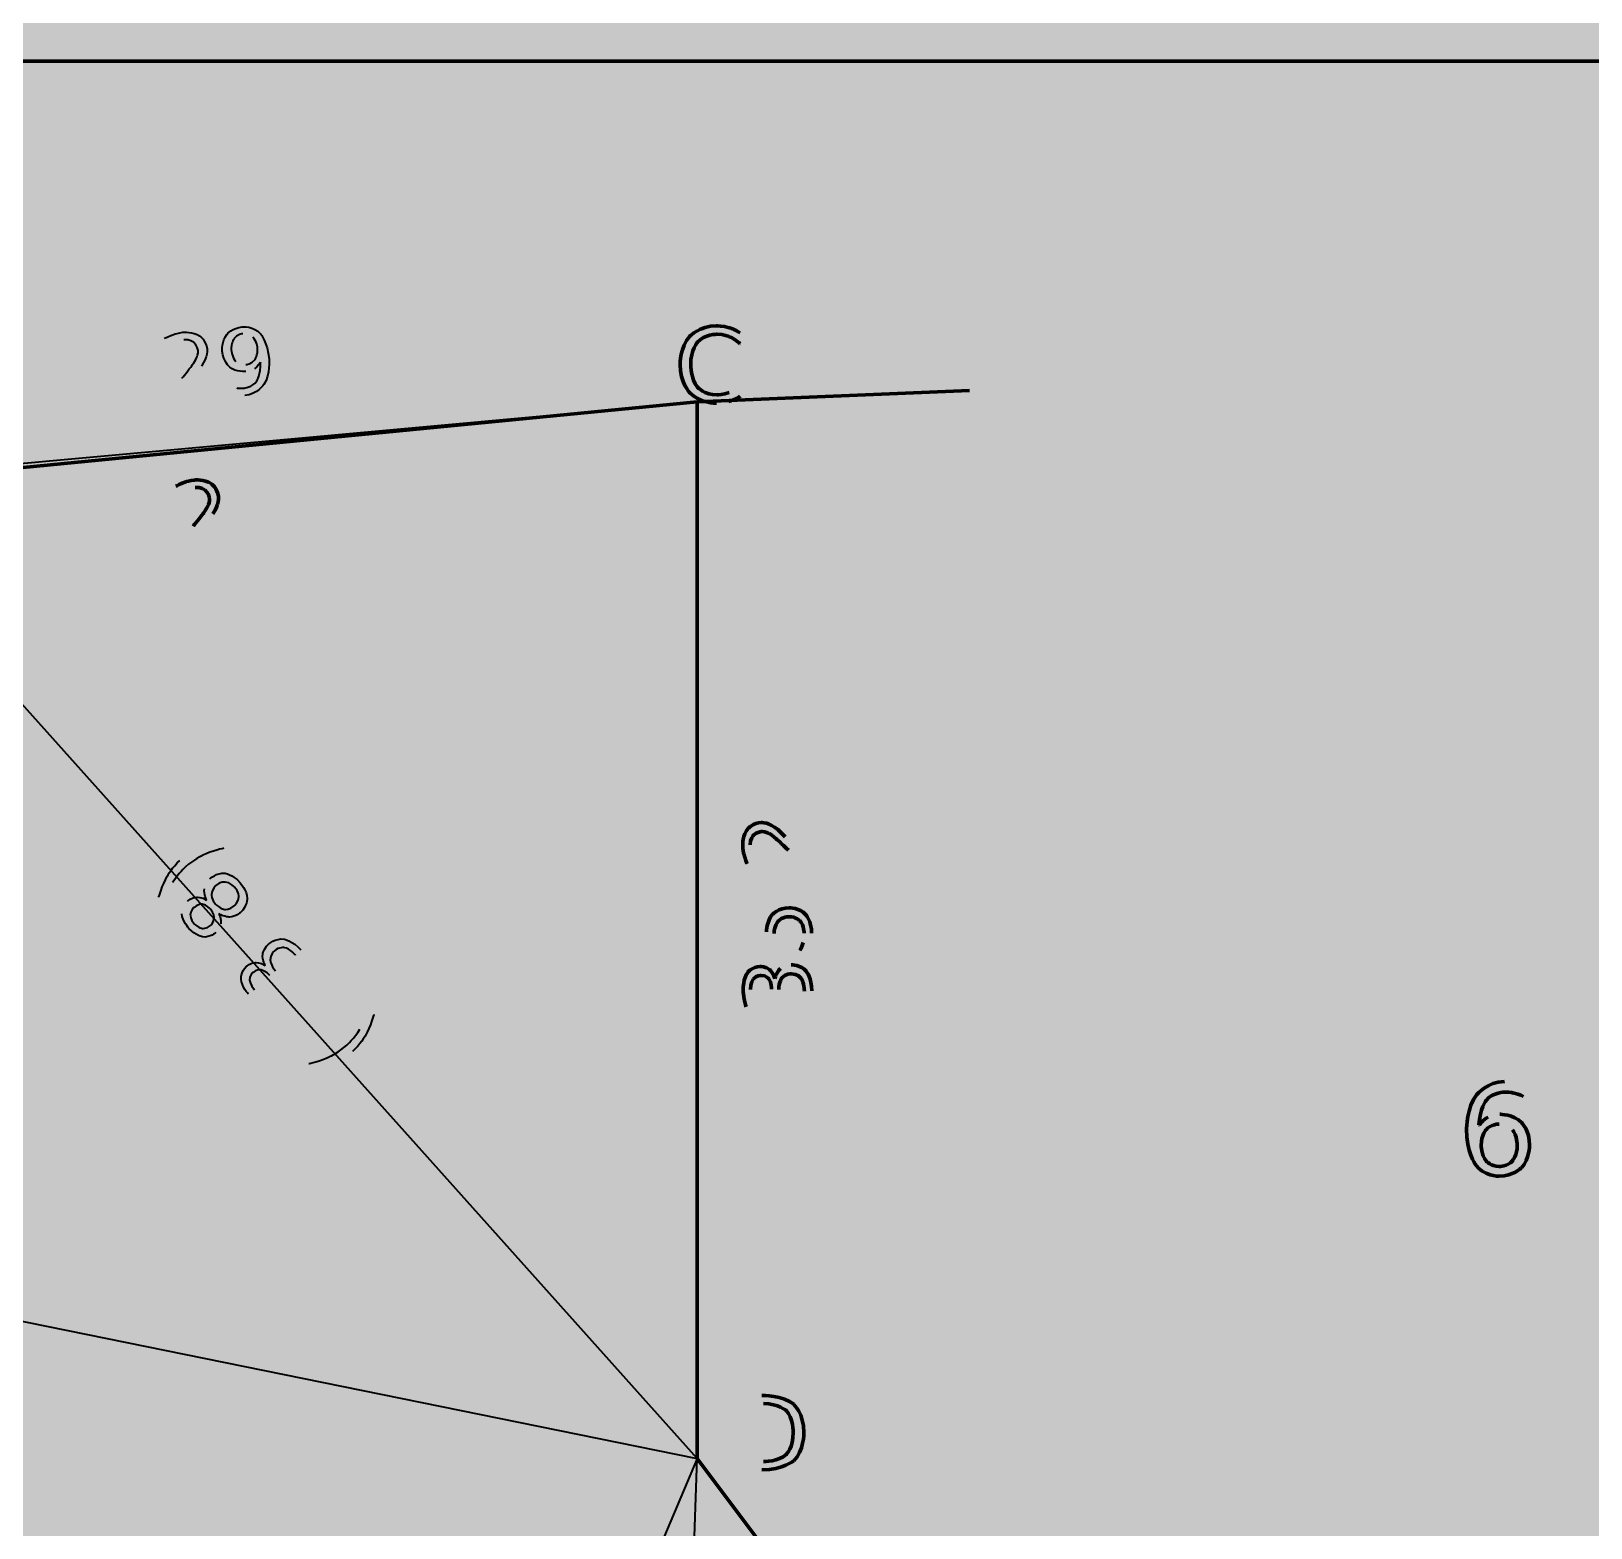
# Model space of a CAD drawing. Header units: inches. Extents: x 0 to 9.1, y 0 to 13.1.
# Drawn here: x 5.084 to 7.197, y 9.046 to 11.073 of the extents above; entities that cross this region are included whole.
import ezdxf

# ---------------------------------------------------------------- set-up
doc = ezdxf.new("R2010")
doc.units = ezdxf.units.IN
doc.header["$MEASUREMENT"] = 0
doc.layers.add('PDF_Geometry', color=7, linetype='Continuous')
doc.layers.add('PDF_Solid Fills', color=7, linetype='Continuous')

msp = doc.modelspace()

# ---------------------------------------------------------------- hatches: boundary and pattern name
at = {"layer": 'PDF_Solid Fills', "true_color": 0xffffff, "transparency": 33554559}
msp.add_hatch(color=7, dxfattribs=at).paths.add_polyline_path([(9.0917, 0.1596), (9.0917, 13.0851), (-0.0485, 13.0851), (-0.0485, 0.1596)])
at = {"layer": 'PDF_Solid Fills', "transparency": 33554559}
h = msp.add_hatch(color=5, dxfattribs=at)
h.paths.add_polyline_path([(5.285, 10.5837), (5.3275, 10.5877), (5.3284, 10.5774), (5.2716, 10.572), (5.2707, 10.5823)], flags=0)
h.paths.add_polyline_path([(5.2876, 10.6031, 0.007514), (5.2707, 10.5823)], flags=0)
h.paths.add_polyline_path([(5.2902, 10.6554, 0.072122), (5.2784, 10.6523)], flags=0)
h.paths.add_polyline_path([(5.2784, 10.6523, 0.045267), (5.2653, 10.6449)], flags=0)
h.paths.add_polyline_path([(5.2653, 10.6449), (5.2642, 10.6571)], flags=0)
h.paths.add_polyline_path([(5.3142, 10.6197, 0.002377), (5.3055, 10.6089)], flags=0)
h.paths.add_polyline_path([(5.285, 10.5837, 0.003054), (5.3055, 10.6089)], flags=0)
h.paths.add_polyline_path([(5.3538, 10.5817), (5.3527, 10.5926)], flags=0)
h.paths.add_polyline_path([(5.3527, 10.5926, 0.039237), (5.3622, 10.5901)], flags=0)
h.paths.add_polyline_path([(5.3745, 10.6123, 0.105931), (5.3861, 10.6161)], flags=0)
h.paths.add_polyline_path([(5.3636, 10.5798, 0.043099), (5.373, 10.5798)], flags=0)
h.paths.add_polyline_path([(5.3538, 10.5817, 0.049096), (5.3636, 10.5798)], flags=0)
h.paths.add_polyline_path([(5.3839, 10.6589, 0.207608), (5.3705, 10.6634)], flags=0)
h.paths.add_polyline_path([(5.361, 10.6261, 0.207674), (5.3744, 10.6217)], flags=0)
h.paths.add_polyline_path([(5.4302, 10.6023), (5.4429, 10.6034), (5.4444, 10.5881), (5.4316, 10.5869)], flags=0)
h.paths.add_polyline_path([(5.4966, 10.6723), (5.4704, 10.6218), (5.501, 10.6248)], flags=0)
h.paths.add_polyline_path([(5.4923, 10.6826), (5.5076, 10.684), (5.513, 10.6258), (5.5257, 10.6271), (5.5266, 10.6169), (5.514, 10.6158), (5.5158, 10.5948), (5.504, 10.5937), (5.502, 10.6148), (5.4615, 10.6109), (5.4604, 10.6226)], flags=0)
h = msp.add_hatch(color=1, dxfattribs=at)
h.paths.add_polyline_path([(6.0442, 10.6645), (6.0442, 10.6502)], flags=0)
h.paths.add_polyline_path([(6.0294, 10.5837, 0.076832), (6.0442, 10.5934)], flags=0)
h.paths.add_polyline_path([(6.0442, 10.5934), (6.0442, 10.5789)], flags=0)
h.paths.add_polyline_path([(6.0119, 10.5694, 0.063904), (6.029, 10.5717)], flags=0)
h = msp.add_hatch(color=5, dxfattribs=at)
h.paths.add_polyline_path([(5.3004, 10.3836), (5.3428, 10.3876), (5.3438, 10.3773), (5.287, 10.3719), (5.2861, 10.3823)], flags=0)
h.paths.add_polyline_path([(5.303, 10.403, 0.007514), (5.2861, 10.3823)], flags=0)
h.paths.add_polyline_path([(5.3056, 10.4553, 0.072122), (5.2938, 10.4523)], flags=0)
h.paths.add_polyline_path([(5.2938, 10.4523, 0.045267), (5.2807, 10.4449)], flags=0)
h.paths.add_polyline_path([(5.2807, 10.4449), (5.2796, 10.457)], flags=0)
h.paths.add_polyline_path([(5.3296, 10.4196, 0.002377), (5.3208, 10.4089)], flags=0)
h.paths.add_polyline_path([(5.3004, 10.3836, 0.003054), (5.3208, 10.4089)], flags=0)
h.paths.add_polyline_path([(5.3576, 10.4686), (5.4152, 10.474), (5.4156, 10.4689), (5.3912, 10.3816), (5.3784, 10.3806), (5.4015, 10.4626), (5.3585, 10.4586)], flags=0)
h.paths.add_polyline_path([(5.4456, 10.4023), (5.4583, 10.4033), (5.4598, 10.3881), (5.447, 10.3869)], flags=0)
h.paths.add_polyline_path([(5.512, 10.4723), (5.4858, 10.4218), (5.5164, 10.4247)], flags=0)
h.paths.add_polyline_path([(5.5076, 10.4826), (5.523, 10.484), (5.5284, 10.4258), (5.541, 10.427), (5.542, 10.4169), (5.5293, 10.4158), (5.5312, 10.3947), (5.5193, 10.3936), (5.5173, 10.4147), (5.4769, 10.4109), (5.4758, 10.4226)], flags=0)
h = msp.add_hatch(color=5, dxfattribs=at)
h.paths.add_polyline_path([(6.1131, 9.8088, 0.165201), (6.0987, 9.8037)], flags=0)
h.paths.add_polyline_path([(6.1401, 9.762, 0.039249), (6.1412, 9.7737)], flags=0)
h.paths.add_polyline_path([(6.137, 9.7497, 0.036805), (6.1401, 9.762)], flags=0)
h.paths.add_polyline_path([(6.137, 9.7497), (6.1251, 9.7497)], flags=0)
h.paths.add_polyline_path([(6.1251, 9.7497, 0.060063), (6.1296, 9.7608)], flags=0)
h.paths.add_polyline_path([(6.1296, 9.7608, 0.055409), (6.1311, 9.7732)], flags=0)
h.paths.add_polyline_path([(6.0965, 9.7755), (6.0965, 9.7652), (6.0867, 9.7651), (6.0867, 9.776)], flags=0)
h.paths.add_polyline_path([(6.0582, 9.7754, 0.04267), (6.0593, 9.7648)], flags=0)
h.paths.add_polyline_path([(6.0593, 9.7648, 0.024445), (6.0628, 9.7521)], flags=0)
h.paths.add_polyline_path([(6.0628, 9.7521), (6.0521, 9.752)], flags=0)
h.paths.add_polyline_path([(6.0496, 9.8315), (6.0494, 9.8794), (6.0596, 9.8794), (6.0598, 9.8429), (6.0818, 9.8429)], flags=0)
h.paths.add_polyline_path([(6.0804, 9.8483, 0.038136), (6.0818, 9.8429)], flags=0)
h.paths.add_polyline_path([(6.0799, 9.8535, 0.038104), (6.0804, 9.8483)], flags=0)
h.paths.add_polyline_path([(6.1401, 9.8403, 0.035063), (6.141, 9.8518)], flags=0)
h.paths.add_polyline_path([(6.1372, 9.8282, 0.033416), (6.1401, 9.8403)], flags=0)
h.paths.add_polyline_path([(6.1372, 9.8282), (6.1248, 9.8282)], flags=0)
h.paths.add_polyline_path([(6.1295, 9.8392, 0.051511), (6.1308, 9.8515)], flags=0)
h.paths.add_polyline_path([(6.0902, 9.8514, 0.047548), (6.0913, 9.8417)], flags=0)
h.paths.add_polyline_path([(6.0913, 9.8417, 0.046926), (6.0947, 9.8317)], flags=0)
h.paths.add_polyline_path([(6.0947, 9.8317), (6.0496, 9.8315)], flags=0)
h.paths.add_polyline_path([(6.1238, 9.9102), (6.1236, 9.9228), (6.139, 9.9229), (6.1392, 9.9102)], flags=0)
h.paths.add_polyline_path([(6.1285, 9.9596), (6.1285, 10.0022), (6.1388, 10.0022), (6.139, 9.9452), (6.1287, 9.9451)], flags=0)
h.paths.add_polyline_path([(6.1095, 9.9639, 0.003575), (6.1287, 9.9451)], flags=0)
h.paths.add_polyline_path([(6.0576, 9.9711, 0.072441), (6.0598, 9.9589)], flags=0)
h.paths.add_polyline_path([(6.0598, 9.9589, 0.048258), (6.0659, 9.9454)], flags=0)
h.paths.add_polyline_path([(6.0659, 9.9454), (6.0536, 9.9454)], flags=0)
h.paths.add_polyline_path([(6.1285, 9.9596, 0.001907), (6.1053, 9.9822)], flags=0)
h = msp.add_hatch(color=5, dxfattribs=at)
h.paths.add_polyline_path([(5.5289, 9.7215, 0.05609), (5.5413, 9.7489)], flags=0)
h.paths.add_polyline_path([(5.5413, 9.7489), (5.5478, 9.7417)], flags=0)
h.paths.add_polyline_path([(5.4961, 9.6766, 0.067325), (5.519, 9.6914)], flags=0)
h.paths.add_polyline_path([(5.4664, 9.668, 0.057198), (5.4961, 9.6766)], flags=0)
h.paths.add_polyline_path([(5.4664, 9.668), (5.4599, 9.675)], flags=0)
h.paths.add_polyline_path([(5.4327, 9.7266), (5.4889, 9.736), (5.4683, 9.7588)], flags=0)
h.paths.add_polyline_path([(5.4272, 9.7171), (5.4169, 9.7284), (5.4601, 9.7677), (5.4516, 9.7771), (5.459, 9.7838), (5.4676, 9.7744), (5.4833, 9.7886), (5.4913, 9.7797), (5.4756, 9.7655), (5.5029, 9.7354), (5.4943, 9.7275)], flags=0)
h.paths.add_polyline_path([(5.4559, 9.8197, 0.04762), (5.449, 9.8291)], flags=0)
h.paths.add_polyline_path([(5.4619, 9.8085, 0.031974), (5.4559, 9.8197)], flags=0)
h.paths.add_polyline_path([(5.4619, 9.8085), (5.4532, 9.8005)], flags=0)
h.paths.add_polyline_path([(5.4532, 9.8005, 0.060499), (5.449, 9.8117)], flags=0)
h.paths.add_polyline_path([(5.449, 9.8117, 0.054804), (5.4418, 9.822)], flags=0)
h.paths.add_polyline_path([(5.4146, 9.8006), (5.4215, 9.7929), (5.4141, 9.7863), (5.4069, 9.7943)], flags=0)
h.paths.add_polyline_path([(5.3861, 9.7749, 0.038999), (5.3941, 9.7677)], flags=0)
h.paths.add_polyline_path([(5.3941, 9.7677, 0.025561), (5.4052, 9.7606)], flags=0)
h.paths.add_polyline_path([(5.4052, 9.7606), (5.3972, 9.7534)], flags=0)
h.paths.add_polyline_path([(5.3862, 9.7611, 0.017287), (5.3972, 9.7534)], flags=0)
h.paths.add_polyline_path([(5.3779, 9.7691, 0.032221), (5.3862, 9.7611)], flags=0)
h.paths.add_polyline_path([(5.3973, 9.8608), (5.3887, 9.8702), (5.4002, 9.8806), (5.4087, 9.8711)], flags=0)
h.paths.add_polyline_path([(5.3338, 9.8525, 0.154191), (5.3405, 9.8645)], flags=0)
h.paths.add_polyline_path([(5.2955, 9.8949, 0.211037), (5.2878, 9.8779)], flags=0)
h.paths.add_polyline_path([(5.3256, 9.9252, 0.157107), (5.3182, 9.9119)], flags=0)
h.paths.add_polyline_path([(5.2628, 9.8929), (5.2564, 9.9002)], flags=0)
h.paths.add_polyline_path([(5.3081, 9.9651, 0.070255), (5.285, 9.9502)], flags=0)
h.paths.add_polyline_path([(5.3379, 9.9739, 0.059777), (5.3081, 9.9651)], flags=0)
h.paths.add_polyline_path([(5.3379, 9.9739), (5.3444, 9.9666)], flags=0)
h.paths.add_polyline_path([(5.2751, 9.9202, 0.049211), (5.2628, 9.8929)], flags=0)
h = msp.add_hatch(color=256, dxfattribs=at)
h.paths.add_polyline_path([(6.8653, 9.6338), (6.8231, 9.5679), (6.8653, 9.5679)], flags=0)
h.paths.add_polyline_path([(6.861, 9.6483), (6.8818, 9.6483), (6.8818, 9.5679), (6.8994, 9.5679), (6.8994, 9.5539), (6.8818, 9.5539), (6.8818, 9.5249), (6.8653, 9.5249), (6.8653, 9.5539), (6.8094, 9.5539), (6.8094, 9.5701)], flags=0)
h.paths.add_polyline_path([(6.9299, 9.5389), (6.9573, 9.5389), (6.9573, 9.633), (6.9275, 9.627), (6.9275, 9.6423), (6.957, 9.6483), (6.9739, 9.6483), (6.9739, 9.5389), (7.001, 9.5389), (7.001, 9.5249), (6.9299, 9.5249)], flags=0)
h.paths.add_polyline_path([(7.0904, 9.5855, 0.202961), (7.0724, 9.5932)], flags=0)
h.paths.add_polyline_path([(7.1056, 9.6455), (7.1056, 9.6304)], flags=0)
h.paths.add_polyline_path([(7.0736, 9.6064, 0.110099), (7.0575, 9.6026)], flags=0)
h.paths.add_polyline_path([(7.0923, 9.6493, 0.042268), (7.0796, 9.6506)], flags=0)
h.paths.add_polyline_path([(7.1056, 9.6455, 0.028922), (7.0923, 9.6493)], flags=0)
h = msp.add_hatch(color=1, dxfattribs=at)
h.paths.add_polyline_path([(6.0591, 9.2145), (6.0591, 9.136), (6.0756, 9.136)], flags=0)
h.paths.add_polyline_path([(6.0756, 9.2145), (6.0591, 9.2145)], flags=0)
h.paths.add_polyline_path([(6.0456, 9.2257), (6.0734, 9.2257)], flags=0)
h.paths.add_polyline_path([(6.0734, 9.1248), (6.0456, 9.1248), (6.0456, 9.2257)], flags=0)

# ---------------------------------------------------------------- linework, layer by layer
at = {"layer": 'PDF_Geometry', "lineweight": 70}
msp.add_lwpolyline([(8.7247, 11.0328), (0.4309, 11.0328)], dxfattribs=at)
at = {"layer": 'PDF_Geometry', "lineweight": 106}
msp.add_lwpolyline([(5.9857, 10.5712), (6.355, 10.5866)], dxfattribs=at)
at = {"layer": 'PDF_Geometry', "lineweight": 35}
for points in [[(3.1852, 9.7095), (4.8009, 10.4635), (5.9857, 10.5712), (5.9857, 9.1402), (6.9398, 7.8476), (5.8011, 3.7392), (5.678, 2.7544), (3.1237, 2.3697)], [(5.9857, 9.1402), (3.1237, 2.3697), (5.8011, 3.7392)]]:
    msp.add_lwpolyline(points, close=True, dxfattribs=at)
at = {"layer": 'PDF_Geometry', "lineweight": 106}
msp.add_lwpolyline([(3.1852, 9.7095), (4.8009, 10.4635), (4.8778, 10.4635), (5.9857, 10.5712), (5.9857, 9.1402), (6.4474, 8.5247), (6.9398, 7.8476), (6.3243, 5.6164), (5.8011, 3.7392), (5.678, 2.7544), (3.1237, 2.3697), (3.1391, 5.4472), (3.1544, 5.9703), (3.1698, 8.4477)], close=True, dxfattribs=at)
at = {"layer": 'PDF_Geometry', "lineweight": 35}
msp.add_lwpolyline([(3.1852, 9.7095), (5.9857, 9.1402), (4.8009, 10.4635)], dxfattribs=at)
for points in [[(5.3487, 10.6626), (5.3487, 10.6626), (5.3561, 10.6717), (5.3696, 10.6729)], [(5.3696, 10.6729), (5.3696, 10.6729), (5.3852, 10.6743), (5.3944, 10.6632)], [(5.2642, 10.6571), (5.2642, 10.6571), (5.2713, 10.6609), (5.2776, 10.6629)], [(5.2776, 10.6629), (5.2776, 10.6629), (5.2838, 10.6649), (5.289, 10.6654)], [(5.289, 10.6654), (5.289, 10.6654), (5.303, 10.6668), (5.3118, 10.6606)], [(5.3036, 10.652), (5.3036, 10.652), (5.2981, 10.6562), (5.2902, 10.6554)], [(5.3096, 10.6408), (5.3096, 10.6408), (5.309, 10.648), (5.3036, 10.652)], [(5.3118, 10.6606), (5.3118, 10.6606), (5.3207, 10.6543), (5.3218, 10.6429)], [(5.3425, 10.6397), (5.3425, 10.6397), (5.3413, 10.6537), (5.3487, 10.6626)], [(5.3581, 10.6565), (5.3581, 10.6565), (5.3539, 10.6505), (5.3547, 10.6409)], [(5.3705, 10.6634), (5.3705, 10.6634), (5.3624, 10.6626), (5.3581, 10.6565)], [(5.3902, 10.6441), (5.3902, 10.6441), (5.3893, 10.6537), (5.3839, 10.6589)], [(5.3944, 10.6632), (5.3944, 10.6632), (5.4036, 10.6522), (5.4058, 10.6294)], [(5.301, 10.62), (5.301, 10.62), (5.3064, 10.6269), (5.3082, 10.6317)], [(5.3082, 10.6317), (5.3082, 10.6317), (5.3101, 10.6365), (5.3096, 10.6408)], [(5.3207, 10.6321), (5.3207, 10.6321), (5.319, 10.6269), (5.3142, 10.6197)], [(5.3218, 10.6429), (5.3218, 10.6429), (5.3222, 10.6374), (5.3207, 10.6321)], [(5.3525, 10.6183), (5.3525, 10.6183), (5.3439, 10.6255), (5.3425, 10.6397)], [(5.3547, 10.6409), (5.3547, 10.6409), (5.3556, 10.6312), (5.361, 10.6261)], [(5.3869, 10.6285), (5.3869, 10.6285), (5.391, 10.6346), (5.3902, 10.6441)], [(5.4058, 10.6294), (5.4058, 10.6294), (5.4078, 10.6083), (5.3989, 10.5949)], [(5.2876, 10.6031), (5.2876, 10.6031), (5.2984, 10.6163), (5.301, 10.62)], [(5.3745, 10.6123), (5.3745, 10.6123), (5.3612, 10.6111), (5.3525, 10.6183)], [(5.3744, 10.6217), (5.3744, 10.6217), (5.3825, 10.6225), (5.3869, 10.6285)], [(5.3942, 10.6248), (5.3942, 10.6248), (5.391, 10.6194), (5.3861, 10.6161)], [(5.3892, 10.5997), (5.3892, 10.5997), (5.3947, 10.6083), (5.3942, 10.6248)], [(5.3622, 10.5901), (5.3622, 10.5901), (5.367, 10.5894), (5.3716, 10.5898)], [(5.3716, 10.5898), (5.3716, 10.5898), (5.3835, 10.5909), (5.3892, 10.5997)], [(5.3989, 10.5949), (5.3989, 10.5949), (5.3899, 10.5814), (5.373, 10.5798)], [(5.3159, 9.9571), (5.3159, 9.9571), (5.3031, 9.9508), (5.2928, 9.9416)], [(5.3444, 9.9666), (5.3444, 9.9666), (5.3287, 9.9633), (5.3159, 9.9571)], [(5.2679, 9.9288), (5.2679, 9.9288), (5.275, 9.9412), (5.285, 9.9502)], [(5.2928, 9.9416), (5.2928, 9.9416), (5.2825, 9.9322), (5.2751, 9.9202)], [(5.3256, 9.9252), (5.3256, 9.9252), (5.3353, 9.934), (5.3458, 9.9328)], [(5.3458, 9.9328), (5.3458, 9.9328), (5.3562, 9.9316), (5.3662, 9.9205)], [(5.2564, 9.9002), (5.2564, 9.9002), (5.2608, 9.9163), (5.2679, 9.9288)], [(5.3213, 9.8963), (5.3213, 9.8963), (5.3172, 9.9043), (5.3182, 9.9119)], [(5.3339, 9.9162), (5.3339, 9.9162), (5.3279, 9.9106), (5.3278, 9.904)], [(5.3465, 9.9209), (5.3465, 9.9209), (5.3398, 9.9216), (5.3339, 9.9162)], [(5.3592, 9.914), (5.3592, 9.914), (5.3533, 9.9205), (5.3465, 9.9209)], [(5.3649, 9.9009), (5.3649, 9.9009), (5.365, 9.9077), (5.3592, 9.914)], [(5.3662, 9.9205), (5.3662, 9.9205), (5.3762, 9.9094), (5.3764, 9.8989)], [(5.2955, 9.8949), (5.2955, 9.8949), (5.3011, 9.9002), (5.3079, 9.9005)], [(5.3153, 9.8908), (5.3153, 9.8908), (5.3093, 9.8914), (5.3042, 9.8866)], [(5.3079, 9.9005), (5.3079, 9.9005), (5.3147, 9.9008), (5.3213, 9.8963)], [(5.3264, 9.8843), (5.3264, 9.8843), (5.3212, 9.89), (5.3153, 9.8908)], [(5.3278, 9.904), (5.3278, 9.904), (5.3276, 9.8972), (5.3335, 9.8908)], [(5.3335, 9.8908), (5.3335, 9.8908), (5.3393, 9.8845), (5.3459, 9.8839)], [(5.3587, 9.8888), (5.3587, 9.8888), (5.3649, 9.8942), (5.3649, 9.9009)], [(5.3764, 9.8989), (5.3764, 9.8989), (5.3765, 9.8883), (5.367, 9.8795)], [(5.2973, 9.8582), (5.2973, 9.8582), (5.2882, 9.868), (5.2878, 9.8779)], [(5.3042, 9.8866), (5.3042, 9.8866), (5.299, 9.882), (5.2991, 9.8762)], [(5.2991, 9.8762), (5.2991, 9.8762), (5.2993, 9.8703), (5.3044, 9.8645)], [(5.3316, 9.8726), (5.3316, 9.8726), (5.3316, 9.8785), (5.3264, 9.8843)], [(5.3264, 9.862), (5.3264, 9.862), (5.3316, 9.8668), (5.3316, 9.8726)], [(5.3378, 9.8782), (5.3378, 9.8782), (5.3415, 9.8712), (5.3405, 9.8645)], [(5.3528, 9.8735), (5.3528, 9.8735), (5.3452, 9.8732), (5.3378, 9.8782)], [(5.3459, 9.8839), (5.3459, 9.8839), (5.3527, 9.8832), (5.3587, 9.8888)], [(5.367, 9.8795), (5.367, 9.8795), (5.3605, 9.8739), (5.3528, 9.8735)], [(5.3161, 9.8466), (5.3161, 9.8466), (5.3064, 9.8482), (5.2973, 9.8582)], [(5.3044, 9.8645), (5.3044, 9.8645), (5.3098, 9.8586), (5.3155, 9.858)], [(5.3155, 9.858), (5.3155, 9.858), (5.3213, 9.8574), (5.3264, 9.862)], [(5.3338, 9.8525), (5.3338, 9.8525), (5.3258, 9.8452), (5.3161, 9.8466)], [(5.3973, 9.8231), (5.3973, 9.8231), (5.3982, 9.8306), (5.4047, 9.8365)], [(5.4047, 9.8365), (5.4047, 9.8365), (5.4147, 9.8455), (5.4262, 9.8435)], [(5.4129, 9.8275), (5.4129, 9.8275), (5.4069, 9.8221), (5.4075, 9.8151)], [(5.4266, 9.832), (5.4266, 9.832), (5.4192, 9.8334), (5.4129, 9.8275)], [(5.4262, 9.8435), (5.4262, 9.8435), (5.4376, 9.8415), (5.449, 9.8291)], [(5.4418, 9.822), (5.4418, 9.822), (5.4341, 9.8306), (5.4266, 9.832)], [(5.3679, 9.7894), (5.3679, 9.7894), (5.3672, 9.7995), (5.3752, 9.8068)], [(5.3752, 9.8068), (5.3752, 9.8068), (5.3807, 9.8118), (5.3873, 9.812)], [(5.3873, 9.812), (5.3873, 9.812), (5.3938, 9.8123), (5.4007, 9.8078)], [(5.4007, 9.8078), (5.4007, 9.8078), (5.3962, 9.8154), (5.3973, 9.8231)], [(5.4075, 9.8151), (5.4075, 9.8151), (5.4079, 9.8078), (5.4146, 9.8006)], [(5.3779, 9.7691), (5.3779, 9.7691), (5.3687, 9.7792), (5.3679, 9.7894)], [(5.3841, 9.7986), (5.3841, 9.7986), (5.379, 9.794), (5.3795, 9.7878)], [(5.3795, 9.7878), (5.3795, 9.7878), (5.3801, 9.7817), (5.3861, 9.7749)], [(5.395, 9.802), (5.395, 9.802), (5.3892, 9.8032), (5.3841, 9.7986)], [(5.4069, 9.7943), (5.4069, 9.7943), (5.4009, 9.8009), (5.395, 9.802)], [(5.5478, 9.7417), (5.5478, 9.7417), (5.5435, 9.7254), (5.5363, 9.7129)], [(5.5112, 9.7001), (5.5112, 9.7001), (5.5215, 9.7095), (5.5289, 9.7215)], [(5.4883, 9.6846), (5.4883, 9.6846), (5.5009, 9.6907), (5.5112, 9.7001)], [(5.5363, 9.7129), (5.5363, 9.7129), (5.529, 9.7004), (5.519, 9.6914)], [(5.4599, 9.675), (5.4599, 9.675), (5.4756, 9.6784), (5.4883, 9.6846)]]:
    msp.add_open_spline(points, degree=3, dxfattribs=at)
at = {"layer": 'PDF_Geometry', "lineweight": 106}
for points in [[(5.9759, 10.66), (5.9759, 10.66), (5.9891, 10.6742), (6.0119, 10.6742)], [(6.0119, 10.6742), (6.0119, 10.6742), (6.0211, 10.6742), (6.0291, 10.6717)], [(6.0291, 10.6717), (6.0291, 10.6717), (6.0371, 10.6694), (6.0442, 10.6645)], [(5.9627, 10.6217), (5.9627, 10.6217), (5.9627, 10.646), (5.9759, 10.66)], [(5.9864, 10.6523), (5.9864, 10.6523), (5.9771, 10.6417), (5.9771, 10.6217)], [(6.013, 10.6628), (6.013, 10.6628), (5.9956, 10.6628), (5.9864, 10.6523)], [(6.0294, 10.6595), (6.0294, 10.6595), (6.0216, 10.6628), (6.013, 10.6628)], [(6.0442, 10.6502), (6.0442, 10.6502), (6.0371, 10.6563), (6.0294, 10.6595)], [(5.9759, 10.5834), (5.9759, 10.5834), (5.9627, 10.5974), (5.9627, 10.6217)], [(5.9771, 10.6217), (5.9771, 10.6217), (5.9771, 10.6017), (5.9864, 10.5912)], [(5.9864, 10.5912), (5.9864, 10.5912), (5.9956, 10.5806), (6.013, 10.5806)], [(6.0119, 10.5694), (6.0119, 10.5694), (5.9891, 10.5694), (5.9759, 10.5834)], [(6.013, 10.5806), (6.013, 10.5806), (6.0216, 10.5806), (6.0294, 10.5837)], [(6.0442, 10.5789), (6.0442, 10.5789), (6.037, 10.5741), (6.029, 10.5717)], [(5.2796, 10.457), (5.2796, 10.457), (5.2867, 10.4609), (5.293, 10.4629)], [(5.293, 10.4629), (5.293, 10.4629), (5.2991, 10.4649), (5.3044, 10.4653)], [(5.3044, 10.4653), (5.3044, 10.4653), (5.3184, 10.4667), (5.3272, 10.4606)], [(5.3272, 10.4606), (5.3272, 10.4606), (5.3361, 10.4543), (5.3372, 10.4429)], [(5.319, 10.452), (5.319, 10.452), (5.3135, 10.4561), (5.3056, 10.4553)], [(5.325, 10.4407), (5.325, 10.4407), (5.3244, 10.448), (5.319, 10.452)], [(5.3236, 10.4316), (5.3236, 10.4316), (5.3255, 10.4364), (5.325, 10.4407)], [(5.3372, 10.4429), (5.3372, 10.4429), (5.3376, 10.4373), (5.3361, 10.4321)], [(5.303, 10.403), (5.303, 10.403), (5.3138, 10.4163), (5.3164, 10.42)], [(5.3164, 10.42), (5.3164, 10.42), (5.3218, 10.4269), (5.3236, 10.4316)], [(5.3361, 10.4321), (5.3361, 10.4321), (5.3344, 10.4269), (5.3296, 10.4196)], [(6.0544, 9.9931), (6.0544, 9.9931), (6.0614, 10.0014), (6.073, 10.0014)], [(6.073, 10.0014), (6.073, 10.0014), (6.0785, 10.0016), (6.0834, 9.9994)], [(6.0834, 9.9994), (6.0834, 9.9994), (6.0885, 9.9973), (6.0953, 9.9919)], [(6.0476, 9.9709), (6.0476, 9.9709), (6.0474, 9.9848), (6.0544, 9.9931)], [(6.0622, 9.9842), (6.0622, 9.9842), (6.0576, 9.9791), (6.0576, 9.9711)], [(6.0739, 9.9893), (6.0739, 9.9893), (6.0667, 9.9893), (6.0622, 9.9842)], [(6.0828, 9.9869), (6.0828, 9.9869), (6.0782, 9.9893), (6.0739, 9.9893)], [(6.0939, 9.9786), (6.0939, 9.9786), (6.0874, 9.9846), (6.0828, 9.9869)], [(6.1095, 9.9639), (6.1095, 9.9639), (6.0973, 9.9759), (6.0939, 9.9786)], [(6.0953, 9.9919), (6.0953, 9.9919), (6.097, 9.9903), (6.1053, 9.9822)], [(6.049, 9.9593), (6.049, 9.9593), (6.0476, 9.9656), (6.0476, 9.9709)], [(6.0536, 9.9454), (6.0536, 9.9454), (6.0505, 9.9528), (6.049, 9.9593)], [(6.0799, 9.8535), (6.0799, 9.8535), (6.0798, 9.8685), (6.0881, 9.8772)], [(6.0881, 9.8772), (6.0881, 9.8772), (6.0964, 9.886), (6.1104, 9.886)], [(6.1104, 9.874), (6.1104, 9.874), (6.101, 9.874), (6.0956, 9.8678)], [(6.1104, 9.886), (6.1104, 9.886), (6.1247, 9.8862), (6.1328, 9.8771)], [(6.1253, 9.868), (6.1253, 9.868), (6.1198, 9.8742), (6.1104, 9.874)], [(6.1328, 9.8771), (6.1328, 9.8771), (6.1408, 9.8682), (6.141, 9.8518)], [(6.0956, 9.8678), (6.0956, 9.8678), (6.0902, 9.8617), (6.0902, 9.8514)], [(6.1308, 9.8515), (6.1308, 9.8515), (6.1308, 9.8618), (6.1253, 9.868)], [(6.1248, 9.8282), (6.1248, 9.8282), (6.1281, 9.8335), (6.1295, 9.8392)], [(6.0544, 9.7983), (6.0544, 9.7983), (6.0605, 9.8065), (6.0713, 9.8065)], [(6.0713, 9.8065), (6.0713, 9.8065), (6.0788, 9.8065), (6.0839, 9.8023)], [(6.1131, 9.8088), (6.1131, 9.8088), (6.1267, 9.8088), (6.1339, 9.7997)], [(6.0482, 9.7766), (6.0482, 9.7766), (6.0481, 9.7903), (6.0544, 9.7983)], [(6.0619, 9.7895), (6.0619, 9.7895), (6.0582, 9.7844), (6.0582, 9.7754)], [(6.0727, 9.7945), (6.0727, 9.7945), (6.0656, 9.7945), (6.0619, 9.7895)], [(6.083, 9.7897), (6.083, 9.7897), (6.0793, 9.7945), (6.0727, 9.7945)], [(6.0867, 9.776), (6.0867, 9.776), (6.0865, 9.7849), (6.083, 9.7897)], [(6.0839, 9.8023), (6.0839, 9.8023), (6.089, 9.7981), (6.0911, 9.7901)], [(6.0911, 9.7901), (6.0911, 9.7901), (6.0928, 9.7988), (6.0987, 9.8037)], [(6.1008, 9.7911), (6.1008, 9.7911), (6.0964, 9.7854), (6.0965, 9.7755)], [(6.1133, 9.7968), (6.1133, 9.7968), (6.1053, 9.7968), (6.1008, 9.7911)], [(6.1265, 9.7908), (6.1265, 9.7908), (6.1219, 9.7968), (6.1133, 9.7968)], [(6.1311, 9.7732), (6.1311, 9.7732), (6.131, 9.7848), (6.1265, 9.7908)], [(6.1339, 9.7997), (6.1339, 9.7997), (6.1412, 9.7906), (6.1412, 9.7737)], [(6.0491, 9.7651), (6.0491, 9.7651), (6.0482, 9.7711), (6.0482, 9.7766)], [(6.0521, 9.752), (6.0521, 9.752), (6.0501, 9.7591), (6.0491, 9.7651)], [(7.0424, 9.6332), (7.0424, 9.6332), (7.0564, 9.6506), (7.0796, 9.6506)], [(7.0804, 9.6364), (7.0804, 9.6364), (7.0638, 9.6364), (7.055, 9.6252)], [(7.093, 9.6349), (7.093, 9.6349), (7.0866, 9.6364), (7.0804, 9.6364)], [(7.0284, 9.5864), (7.0284, 9.5864), (7.0284, 9.6158), (7.0424, 9.6332)], [(7.055, 9.6252), (7.055, 9.6252), (7.0462, 9.6141), (7.045, 9.5915)], [(7.1056, 9.6304), (7.1056, 9.6304), (7.0993, 9.6333), (7.093, 9.6349)], [(7.045, 9.5915), (7.045, 9.5915), (7.0501, 9.5987), (7.0575, 9.6026)], [(7.0736, 9.6064), (7.0736, 9.6064), (7.0921, 9.6064), (7.103, 9.595)], [(7.103, 9.595), (7.103, 9.595), (7.1138, 9.5838), (7.1138, 9.5646)], [(7.0398, 9.5389), (7.0398, 9.5389), (7.0284, 9.5553), (7.0284, 9.5864)], [(7.0547, 9.5855), (7.0547, 9.5855), (7.0481, 9.5778), (7.0481, 9.5646)], [(7.0724, 9.5932), (7.0724, 9.5932), (7.0613, 9.5932), (7.0547, 9.5855)], [(7.097, 9.5646), (7.097, 9.5646), (7.097, 9.5778), (7.0904, 9.5855)], [(7.0481, 9.5646), (7.0481, 9.5646), (7.0481, 9.551), (7.0547, 9.5433)], [(7.0904, 9.5433), (7.0904, 9.5433), (7.097, 9.551), (7.097, 9.5646)], [(7.1138, 9.5646), (7.1138, 9.5646), (7.1138, 9.5455), (7.1026, 9.5339)], [(7.0724, 9.5224), (7.0724, 9.5224), (7.051, 9.5224), (7.0398, 9.5389)], [(7.0547, 9.5433), (7.0547, 9.5433), (7.0613, 9.5356), (7.0724, 9.5356)], [(7.0724, 9.5356), (7.0724, 9.5356), (7.0838, 9.5356), (7.0904, 9.5433)], [(7.1026, 9.5339), (7.1026, 9.5339), (7.0912, 9.5224), (7.0724, 9.5224)], [(6.0734, 9.2257), (6.0734, 9.2257), (6.1028, 9.2257), (6.1167, 9.2136)], [(6.1064, 9.2051), (6.1064, 9.2051), (6.0965, 9.2145), (6.0756, 9.2145)], [(6.1167, 9.2136), (6.1167, 9.2136), (6.1305, 9.2013), (6.1305, 9.1753)], [(6.1161, 9.1753), (6.1161, 9.1753), (6.1161, 9.1957), (6.1064, 9.2051)], [(6.1064, 9.1454), (6.1064, 9.1454), (6.1161, 9.1548), (6.1161, 9.1753)], [(6.1305, 9.1753), (6.1305, 9.1753), (6.1305, 9.1493), (6.1167, 9.1371)], [(6.1167, 9.1371), (6.1167, 9.1371), (6.1028, 9.1248), (6.0734, 9.1248)], [(6.0756, 9.136), (6.0756, 9.136), (6.0965, 9.136), (6.1064, 9.1454)]]:
    msp.add_open_spline(points, degree=3, dxfattribs=at)
at = {"layer": 'PDF_Solid Fills', "color": 7, "lineweight": 35, "true_color": 0xffffff, "transparency": 33554559}
msp.add_solid([(5.4718, 9.5721), (5.162, 9.9143), (5.5858, 9.6754), (5.2762, 10.0176)], dxfattribs=at)
at = {"layer": 'PDF_Solid Fills', "lineweight": 106, "transparency": 33554559}
for points in [[(6.8722, 9.4505), (6.8722, 9.4388), (6.7842, 9.4505), (6.7842, 9.4388)], [(6.9184, 9.4505), (6.9184, 9.4388), (6.8304, 9.4505), (6.8304, 9.4388)], [(6.9568, 9.4505), (6.9568, 9.4388), (6.8688, 9.4505), (6.8688, 9.4388)], [(7.003, 9.4505), (7.003, 9.4388), (6.915, 9.4505), (6.915, 9.4388)], [(7.0415, 9.4505), (7.0415, 9.4388), (6.9535, 9.4505), (6.9535, 9.4388)], [(7.0876, 9.4505), (7.0876, 9.4388), (6.9996, 9.4505), (6.9996, 9.4388)], [(7.1261, 9.4505), (7.1261, 9.4388), (7.0381, 9.4505), (7.0381, 9.4388)]]:
    msp.add_solid(points, dxfattribs=at)

doc.saveas('drawing.dxf')
